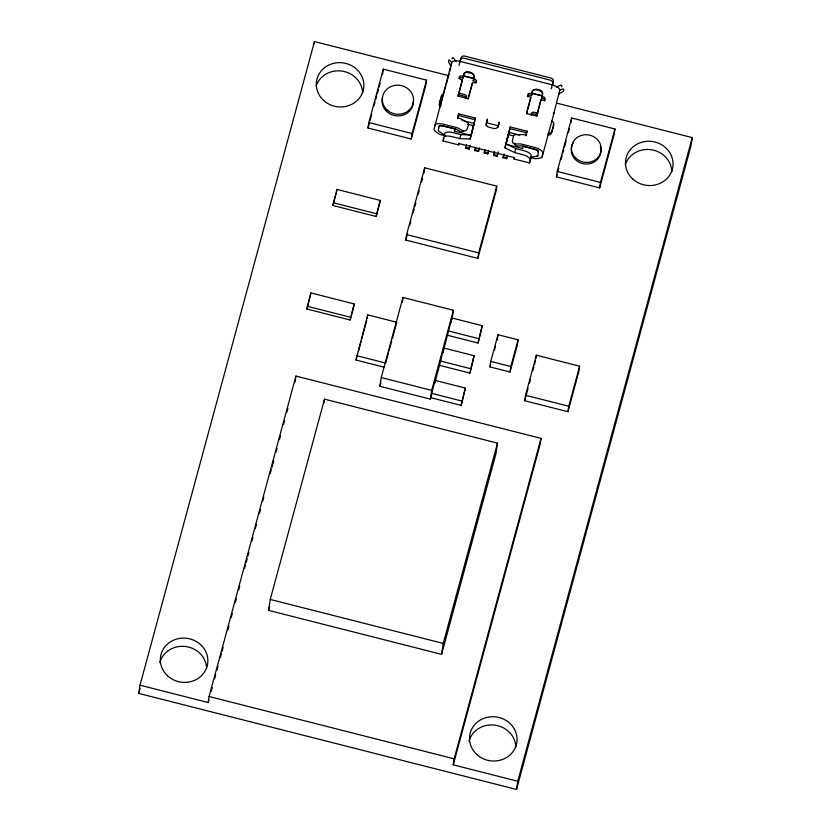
<?xml version="1.0" encoding="UTF-8"?>
<svg xmlns="http://www.w3.org/2000/svg" width="831" height="831" viewBox="0 0 831 831"><rect width="100%" height="100%" fill="white"/><g stroke="black" fill="none" stroke-linecap="round" stroke-linejoin="round"><path stroke-width="1.25" d="M459.148 143.192L458.577 144.895L458.754 143.483L514.254 157.599L514.077 159.012L514.649 157.308M556.687 103.137L692.233 137.603L690.997 145.809L516.529 789.45L138.767 693.397L140.003 685.191L314.471 41.55L448.761 75.694M140.003 685.191L208.176 702.527L209.09 696.513L295.95 376.059L541.023 438.373L540.108 444.388L453.248 764.842L517.775 781.254L516.529 789.45M314.118 43.898L314.471 41.55M295.036 382.073L295.95 376.059M306.868 309.007L310.898 292.928L354.141 303.917L353.736 306.649L350.111 320.008L306.868 309.007L310.898 292.928M268.579 610.37L270.241 599.431L324.526 399.15L497.509 443.141L495.858 454.069L441.573 654.35L268.579 610.37L269.597 606.609M332.888 205.486L336.919 189.406L380.172 200.396L379.757 203.138L376.131 216.486L332.888 205.486L336.181 193.353M336.503 192.138L336.919 189.406M323.976 402.796L324.526 399.15M367.998 128.016L368.829 122.552L383.309 69.139L426.552 80.14L425.721 85.603L411.252 139.006L367.998 128.016L369.348 123.04M382.478 74.603L383.309 69.139M350.111 320.008L354.141 303.917M376.131 216.486L380.172 200.396M383.829 367.125L356 360.052L367.728 314.876L396.761 322.262L392.409 338.331M367.229 318.159L367.728 314.876M411.252 139.006L412.072 133.542L426.552 80.14M430.78 397.685L461.153 405.403L465.329 388.067L434.956 380.349L430.385 399.129L379.933 386.301L381.252 377.554L402.962 297.446L453.425 310.275L452.095 319.021M405.767 240.055L406.598 234.581L424.693 167.82L496.772 186.154L495.941 191.618L477.846 258.379L405.767 240.055L407.45 233.875M402.214 302.442L402.962 297.446M423.862 173.295L424.693 167.82M559.273 93.425L560.78 92.792A2.981 0.924 -27 0 0 563.626 90.548L563.782 89.457A2.981 0.924 -27 0 0 561.268 89.509L559.772 90.143A8.964 3.314 15.2 0 0 552.335 84.845L460.073 61.39A8.964 3.314 15.2 0 0 451.649 62.657L451.16 65.929L450.173 64.662A2.981 0.769 56.5 0 1 448.584 61.297L448.75 60.206A2.981 0.769 56.5 0 1 450.672 61.38L451.649 62.657L434.062 129.221A8.185 3.023 15.2 0 0 434.218 130.062L434.343 130.29A8.185 3.023 15.2 0 0 436.067 131.932L439.661 134.352L444.336 135.536L444.627 133.625A8.185 3.023 15.2 0 1 453.009 132.638L460.904 134.643L471.219 134.996M452.178 58.918L452.344 57.827A2.981 0.769 56.5 0 1 454.266 59.001L455.295 60.331A3.791 3.521 8.6 0 1 455.814 61.099M469.962 135.1L454.432 131.153L454.775 128.857L444.325 126.198A5.215 1.922 15.2 0 0 438.997 126.831M459.179 78.457A1.859 1.724 8.6 0 1 461.257 77.667L463.054 78.124L463.303 76.483L461.506 76.026A1.859 1.724 8.6 0 0 459.252 77.231A1.859 1.724 8.6 0 0 460.603 79.361L462.4 79.818L458.078 96.5M458.4 115.478L458.65 113.837L475.374 118.085L475.124 119.726L458.4 115.478L457.59 118.48M476.36 82.83A1.859 1.724 8.6 0 0 474.948 81.147L473.151 80.69C478.999 72.972 463.584 67.259 463.303 76.483M465.516 148.209L465.64 147.388L469.245 148.313L469.12 149.133L465.516 148.209L466.534 144.49M430.385 399.129L431.705 390.383L453.425 310.275M458.577 144.895L443.079 140.958L443.546 137.634A8.185 3.023 15.2 0 1 451.929 136.637L459.813 138.642L470.128 138.995L475.374 118.085M471.156 135.401L474.792 120.942M434.457 383.631L434.956 380.349M470.128 138.995L474.106 123.497L462.161 120.453M439.547 365.339L443.712 348.012L474.096 355.73L469.92 373.067L439.547 365.339L434.623 383.507M443.712 348.012L443.058 352.386L451.856 317.972L482.24 325.69L478.064 343.026L447.68 335.309M479.508 147.783L478.49 151.512L474.885 150.598L475.654 147.419M451.202 322.345L451.856 317.972M478.49 151.512L478.614 150.691L475.01 149.777M488.628 150.723L487.859 153.891L484.255 152.977L485.024 149.798M487.859 153.891L487.984 153.07L484.38 152.156M477.846 258.379L478.677 252.915L496.772 186.154M498.32 151.917L497.239 156.28L493.635 155.366L494.393 152.187M497.239 156.28L497.354 155.459L493.749 154.545M461.153 405.403L465.329 388.067M469.92 373.067L474.096 355.73M503.004 157.745L503.129 156.924L506.733 157.838L506.609 158.659L503.004 157.745L504.012 154.015M531.289 157.059L529.565 162.949L530.033 159.625A8.185 3.023 15.2 0 0 522.564 154.597L514.68 152.592L505.019 147.866L505.352 145.705L510.265 126.956L526.979 131.215L525.919 135.858M510.265 126.956L506.037 144.272L522.761 148.52L523.115 146.225L533.564 148.884A5.215 1.922 15.2 0 1 538.322 152.083M505.019 147.866L508.998 132.368L519.749 135.1M478.064 343.026L482.24 325.69M441.573 654.35L443.224 643.423L497.509 443.141M489.937 366.887L490.768 361.412L497.998 334.716L518.087 339.817L517.266 345.291L510.026 371.987L489.937 366.887L490.591 364.456M527.425 96.739A1.859 1.724 8.6 0 1 529.731 95.077L531.528 95.534L531.778 93.893L529.981 93.436A1.859 1.724 8.6 0 0 527.727 94.651A1.859 1.724 8.6 0 0 529.077 96.77L530.874 97.237L526.553 113.909M497.177 340.18L497.998 334.716M530.666 158.628L531.123 155.615A8.185 3.023 15.2 0 0 523.644 150.598L515.76 148.593L506.1 143.867M531.778 93.893C531.289 85.635 546.455 89.447 541.874 96.458L543.671 96.915A1.859 1.724 8.6 0 1 545.022 99.045A1.859 1.724 8.6 0 1 542.768 100.26L540.971 99.803L536.639 116.475M544.835 100.239A1.859 1.724 8.6 0 0 543.422 98.557L541.625 98.1L541.874 96.458M530.864 156.955L536.66 156.311A3.719 1.371 15.2 0 0 537.865 155.605L538.436 151.803A3.781 1.402 15.2 0 0 537.065 149.985L522.398 146.017A1.485 0.551 15.2 0 0 521.556 145.903L517.36 145.955A4.706 3.469 -49.1 0 1 514.659 143.129M510.026 371.987L510.847 366.523L518.087 339.817M453.248 764.842L454.162 758.828L541.023 438.373M553.145 113.629A8.185 3.023 15.2 0 0 553.924 113.058L559.772 90.143M561.694 86.767L561.86 85.676A2.981 0.924 -27 0 0 559.346 85.718L557.778 86.382A3.791 3.521 8.6 0 0 556.448 87.203M556.396 176.889L557.227 171.425L571.697 118.012L614.95 129.013L614.119 134.477L599.639 187.889L556.396 176.889L557.071 174.406M524.693 400.729L525.524 395.265L536.379 355.211L579.633 366.201L578.802 371.665L567.947 411.729L524.693 400.729L528.09 388.212M571.042 122.386L571.697 118.012M535.881 358.483L536.379 355.211M599.639 187.889L600.47 182.425L614.95 129.013M567.947 411.729L568.768 406.255L579.633 366.201M434.644 125.408A8.964 3.314 15.2 0 1 443.068 124.141L456.666 127.6A2.981 1.101 15.2 0 1 458.286 128.223L462.867 130.696A4.706 3.688 75.1 0 0 467.302 128.691L468.455 124.442M440.949 103.553L440.607 105.942M554.09 112.819L542.134 156.903M463.407 75.912L463.76 74.478A2.981 2.94 29.4 0 1 467.354 72.359L471.676 73.46A2.981 2.94 29.4 0 1 473.857 77.044L473.504 78.478L463.407 75.912L473.597 78.301M531.882 93.321L532.235 91.898A2.981 2.94 29.4 0 1 535.829 89.769L540.16 90.87A2.981 2.94 29.4 0 1 542.331 94.464L541.978 95.887L531.882 93.321L532.245 92.646M460.177 61.691L461.101 57.848A2.981 2.586 18.2 0 1 464.56 56.061L551.057 78.062A2.981 2.586 18.2 0 1 553.363 81.313L552.428 85.146M441.219 102.462L445.821 85.603M138.767 693.397L140.127 688.38M208.176 702.527L208.861 700.024M211.23 691.267L212.248 687.507M214.627 678.74L215.644 674.99M217.005 669.983L218.023 666.223M220.392 657.466L221.41 653.706M222.095 651.203L223.113 647.453M227.86 629.929L228.878 626.169M231.257 617.412L232.275 613.652M235.318 602.392L236.336 598.632M238.715 589.865L239.733 586.115M244.48 568.591L245.498 564.831M246.184 562.327L247.202 558.577M247.877 556.074L248.895 552.314M251.949 541.054L252.967 537.293M255.346 528.537L256.364 524.777M259.417 513.506L260.435 509.756M262.804 500.989L263.822 497.239M270.272 473.452L271.29 469.702M271.966 467.199L273.669 460.935M276.037 452.178L277.055 448.418M279.434 439.661L280.452 435.901M283.506 424.631L284.524 420.881M286.892 412.114L287.91 408.364M370.024 120.557L371.706 114.346M374.064 105.651L375.072 101.933M375.747 99.45L376.755 95.721M377.43 93.238L378.437 89.509M379.113 87.026L380.12 83.297M356 360.052L357.683 353.871M358.348 351.399L361.028 341.51M361.703 339.038L366.731 320.486M446.382 83.786L449.062 73.886M449.737 71.414L450.745 67.695M409.797 225.211L410.794 221.503M413.142 212.85L414.15 209.142M414.814 206.67L415.822 202.961M418.17 194.309L419.177 190.6M421.525 181.947L422.522 178.239M458.992 65.4L460.405 59.957A2.981 2.586 18.2 0 1 463.875 58.17L550.361 80.171A2.981 2.586 18.2 0 1 552.667 83.422L551.254 88.855M462.4 79.818L457.985 96.116L468.082 98.681L472.496 82.383L474.293 82.84A1.859 1.724 8.6 0 0 476.547 81.635A1.859 1.724 8.6 0 0 475.197 79.506L473.4 79.049M388.389 353.175L385.709 363.064L356.665 355.678M389.053 350.703L391.733 340.803M463.054 78.124L463.677 75.818M379.933 386.301L380.889 382.769M458.65 113.837L457.569 117.846L459.2 118.251A2.981 1.101 15.2 0 1 460.821 118.875L467.666 122.583A1.485 1.163 75.1 0 1 468.435 124.525M454.432 131.153L455.087 128.743M468.165 99.066L472.247 84.024M473.151 80.69L473.982 77.626L473.504 78.478M459.813 138.642L460.904 134.643M469.245 148.313L469.889 145.955M469.12 149.133L470.128 145.404M474.885 150.598L475.561 148.115M487.018 121.347L486.197 124.12A3.719 3.459 8.6 0 0 486.228 125.907M484.255 152.977L484.93 150.494M493.635 155.366L494.642 151.637M506.391 141.976L508.998 132.368M506.733 157.838L507.367 155.48M506.609 158.659L507.274 156.176M513.6 135.92L512.457 140.169A4.706 3.469 -49.1 0 0 515.085 143.981L520.05 143.929A2.981 1.101 15.2 0 1 521.733 144.147L535.33 147.606A8.964 3.314 15.2 0 1 542.757 152.904L542.186 156.706A8.185 3.023 15.2 0 1 541.802 157.412L541.615 157.568A8.185 3.023 15.2 0 1 539.537 158.243L535.507 158.721L530.832 157.526M514.68 152.592L515.76 148.593M530.874 97.237L526.459 113.525L536.556 116.091L540.971 99.803M531.528 95.534L532.359 92.47M526.979 131.215L525.898 135.214L524.268 134.799A2.981 1.101 15.2 0 0 522.585 134.58L515.168 134.664A1.485 1.101 -49.1 0 0 513.568 136.004M541.625 98.1L542.248 95.794M494.538 349.893L495.525 346.247M557.746 171.924L558.754 168.194M561.112 159.5L562.12 155.781M562.795 153.288L563.802 149.57M564.478 147.087L566.16 140.875M568.518 132.181L569.526 128.452M529.451 383.205L530.469 379.445M532.837 370.688L533.855 366.928M534.541 364.425L535.559 360.675M517.775 781.254L692.233 137.603M443.92 138.268L443.65 139.255M443.318 140.366L443.079 140.958M548.647 132.877L548.439 133.334A8.185 3.023 15.2 0 1 548.096 133.666M531.985 93.145L542.072 95.71M510.016 128.597L526.729 132.846M467.791 124.266L473.763 125.793M508.645 134.664L513.423 135.879M514.077 159.012L529.565 162.949M368.829 122.552L412.072 133.542M557.227 171.425L600.47 182.425M333.304 202.754L376.547 213.754M406.598 234.581L478.677 252.915M448.345 330.935L478.729 338.653M307.283 306.275L350.526 317.276M490.768 361.412L510.847 366.523M440.201 360.966L470.585 368.694M525.524 395.265L568.768 406.255M381.252 377.554L431.705 390.383M431.434 393.312L461.818 401.03M270.241 599.431L443.224 643.423M209.09 696.513L454.162 758.828M445.499 135.671L439.308 131.547A3.719 1.371 15.2 0 1 438.394 130.311L438.965 126.509A3.781 1.402 15.2 0 1 440.762 125.502L455.502 129.013A1.485 0.551 15.2 0 1 456.312 129.324L460.187 131.412A4.706 3.688 75.1 0 0 463.563 130.997M625.286 164.631A23.819 22.115 8.6 0 1 651.369 149.746A23.819 22.115 8.6 0 1 671.801 171.737M316.112 86.019A23.819 22.115 8.6 0 1 342.185 71.123A23.819 22.115 8.6 0 1 362.617 93.124M468.975 741.21A23.819 22.115 8.6 0 1 494.767 725.131A23.819 22.115 8.6 0 1 515.822 747.204M159.791 662.587A23.819 22.115 8.6 0 1 184.97 646.435A23.819 22.115 8.6 0 1 206.587 667.438M600.377 146.713A14.885 13.826 8.6 0 1 584.38 163.936A14.885 13.826 8.6 0 1 573.099 143.223M413.329 101.434A15.664 14.543 8.6 0 1 395.899 115.769A15.664 14.543 8.6 0 1 382.53 97.487M537.792 155.574A3.719 1.371 15.2 0 1 536.587 156.28M559.19 93.955A8.185 3.023 15.2 0 1 558.806 94.661M538 113.172A3.719 1.371 15.2 0 1 536.826 112.954L534.001 112.227A2.306 2.14 8.6 0 0 531.217 114.844M537.106 114.709A8.185 3.023 15.2 0 1 536.577 114.585L533.751 113.868A2.306 2.14 8.6 0 0 531.175 114.855M544.772 100.686A1.859 1.724 8.6 0 1 544.596 101.102M498.185 126.032A3.719 3.459 8.6 0 1 493.676 128.452L489.064 127.278A3.719 3.459 8.6 0 1 486.364 123.019L487.454 119.02L486.561 122.78L498.382 125.782L499.275 122.022L498.018 127.122A3.719 3.459 8.6 0 1 497.873 127.548M553.155 124.058A2.981 2.763 8.6 0 1 553.488 126.167L551.67 132.846A2.981 2.763 8.6 0 1 548.065 134.778M551.576 121.118A2.981 2.763 8.6 0 1 553.737 124.525L551.919 131.205A2.981 2.763 8.6 0 1 548.315 133.137M459.481 92.864A3.719 1.371 15.2 0 0 461.974 93.913L464.799 94.63A2.306 2.14 8.6 0 1 465.422 98.567M441.874 96.354A2.981 2.763 8.6 0 0 441.126 97.601L439.319 104.27A2.981 2.763 8.6 0 0 440.129 106.95M441.001 105.755A2.981 2.763 8.6 0 1 439.568 102.629L441.375 95.96A2.981 2.763 8.6 0 1 443.442 94.007M458.265 94.35A8.185 3.023 15.2 0 0 461.724 95.555L464.55 96.271A2.306 2.14 8.6 0 1 466.295 98.359M323.529 100.354A23.819 22.115 8.6 0 0 363.147 90.652A23.819 22.115 8.6 0 0 333.563 63.353A23.819 22.115 8.6 0 0 323.529 100.354M632.713 178.977A23.819 22.115 8.6 0 0 672.331 169.264A23.819 22.115 8.6 0 0 642.747 141.966A23.819 22.115 8.6 0 0 632.713 178.977M476.734 754.444A23.819 22.115 8.6 0 0 516.342 744.742A23.819 22.115 8.6 0 0 486.758 717.444A23.819 22.115 8.6 0 0 476.734 754.444M167.55 675.821A23.819 22.115 8.6 0 0 207.158 666.119A23.819 22.115 8.6 0 0 177.574 638.821A23.819 22.115 8.6 0 0 167.55 675.821M575.987 158.306A14.885 13.826 8.6 0 0 600.751 152.25A14.885 13.826 8.6 0 0 582.261 135.183A14.885 13.826 8.6 0 0 575.987 158.306M387.059 109.941A15.664 14.543 8.6 0 0 413.1 103.553A15.664 14.543 8.6 0 0 393.655 85.614A15.664 14.543 8.6 0 0 387.059 109.941"/></g></svg>
